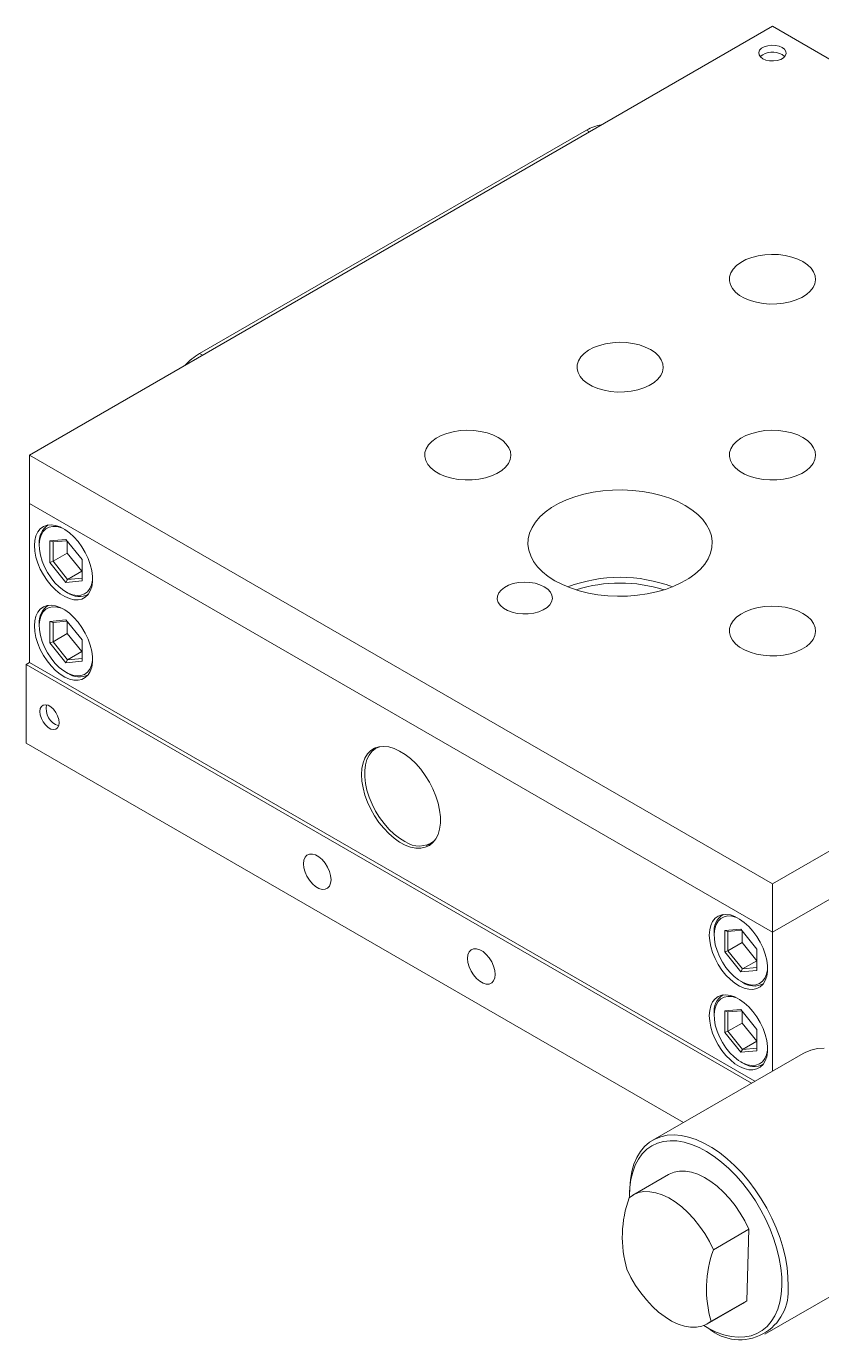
# Model space of a CAD drawing. Header units: millimetres. Extents: x 2 to 278, y 1 to 215.
# Drawn here: x 173.68 to 196.76, y 47.59 to 85.69 of the extents above; entities that cross this region are included whole.
import ezdxf

# ---------------------------------------------------------------- set-up
doc = ezdxf.new("R2010")
doc.units = ezdxf.units.MM

msp = doc.modelspace()

# ---------------------------------------------------------------- linework, layer by layer
at = {"color": 7, "linetype": 'Continuous', "lineweight": 18}
for p, q in [((195.329, 85.691), (173.777, 73.249)), ((216.882, 73.249), (195.329, 85.691)), ((189.938, 82.678), (178.713, 76.198)), ((189.938, 82.678), (190.024, 82.629)), ((178.713, 76.198), (178.799, 76.148)), ((195.329, 60.807), (173.777, 73.249)), ((173.777, 73.249), (173.777, 71.849)), ((216.882, 73.249), (195.329, 60.807)), ((195.329, 59.407), (173.777, 71.849)), ((173.777, 71.849), (173.777, 67.234)), ((174.32, 71.223), (174.3, 71.212)), ((174.059, 70.68), (174.059, 70.628)), ((174.37, 70.759), (174.836, 70.801)), ((174.37, 70.138), (174.37, 70.759)), ((174.46, 70.729), (174.37, 70.759)), ((174.865, 70.765), (174.46, 70.729)), ((174.46, 70.729), (174.46, 70.168)), ((174.836, 70.801), (175.302, 70.221)), ((174.873, 70.755), (174.873, 70.406)), ((174.37, 70.138), (174.46, 70.168)), ((174.836, 69.558), (174.37, 70.138)), ((174.873, 70.406), (174.46, 70.168)), ((174.46, 70.168), (174.881, 69.644)), ((174.873, 70.406), (175.294, 69.883)), ((175.302, 70.221), (175.302, 69.6)), ((175.294, 69.883), (174.881, 69.644)), ((175.294, 69.883), (175.302, 69.883)), ((174.836, 69.558), (174.881, 69.644)), ((175.302, 69.6), (174.836, 69.558)), ((174.881, 69.644), (175.302, 69.682)), ((174.836, 69.283), (174.881, 69.257)), ((175.462, 69.199), (175.482, 69.211)), ((174.32, 68.89), (174.3, 68.879)), ((174.059, 68.347), (174.059, 68.295)), ((174.37, 68.426), (174.836, 68.467)), ((174.37, 67.805), (174.37, 68.426)), ((174.46, 68.396), (174.37, 68.426)), ((174.865, 68.432), (174.46, 68.396)), ((174.46, 68.396), (174.46, 67.835)), ((174.836, 68.467), (175.302, 67.888)), ((174.873, 68.421), (174.873, 68.073)), ((174.37, 67.805), (174.46, 67.835)), ((174.873, 68.073), (174.46, 67.835)), ((174.46, 67.835), (174.881, 67.311)), ((174.873, 68.073), (175.294, 67.549)), ((175.302, 67.888), (175.302, 67.267)), ((174.836, 67.225), (174.37, 67.805)), ((175.294, 67.549), (174.881, 67.311)), ((175.294, 67.549), (175.302, 67.55)), ((173.78, 67.232), (173.684, 67.177)), ((173.684, 67.177), (194.725, 55.03)), ((173.684, 67.177), (173.684, 64.895)), ((173.777, 67.234), (194.821, 55.086)), ((174.836, 67.225), (174.881, 67.311)), ((175.302, 67.267), (174.836, 67.225)), ((174.881, 67.311), (175.302, 67.349)), ((174.836, 66.949), (174.881, 66.923)), ((175.462, 66.866), (175.482, 66.877)), ((173.684, 64.895), (192.749, 53.889)), ((183.891, 64.779), (183.828, 64.743)), ((185.422, 61.982), (185.484, 62.018)), ((195.329, 59.407), (195.329, 60.807)), ((197.125, 60.444), (195.329, 59.407)), ((193.897, 59.922), (193.877, 59.91)), ((193.947, 59.458), (194.413, 59.499)), ((193.947, 58.836), (193.947, 59.458)), ((194.037, 59.428), (193.947, 59.458)), ((194.442, 59.464), (194.037, 59.428)), ((194.413, 59.499), (194.879, 58.92)), ((194.45, 59.453), (194.45, 59.105)), ((193.636, 59.378), (193.636, 59.326)), ((194.037, 59.428), (194.037, 58.866)), ((194.45, 59.105), (194.037, 58.866)), ((194.45, 59.105), (194.871, 58.581)), ((195.329, 55.379), (195.329, 59.407)), ((193.947, 58.836), (194.037, 58.866)), ((194.413, 58.257), (193.947, 58.836)), ((194.037, 58.866), (194.458, 58.343)), ((194.879, 58.92), (194.879, 58.299)), ((194.413, 58.257), (194.458, 58.343)), ((194.871, 58.581), (194.458, 58.343)), ((194.458, 58.343), (194.879, 58.38)), ((194.871, 58.581), (194.879, 58.582)), ((194.879, 58.299), (194.413, 58.257)), ((194.413, 57.981), (194.458, 57.955)), ((193.897, 57.589), (193.877, 57.577)), ((195.039, 57.898), (195.059, 57.909)), ((193.947, 57.124), (194.413, 57.166)), ((194.413, 57.166), (194.879, 56.586)), ((193.636, 57.045), (193.636, 56.993)), ((193.947, 56.503), (193.947, 57.124)), ((194.037, 57.094), (193.947, 57.124)), ((194.442, 57.131), (194.037, 57.094)), ((194.037, 57.094), (194.037, 56.533)), ((194.45, 57.12), (194.45, 56.772)), ((193.947, 56.503), (194.037, 56.533)), ((194.413, 55.924), (193.947, 56.503)), ((194.45, 56.772), (194.037, 56.533)), ((194.037, 56.533), (194.458, 56.009)), ((194.45, 56.772), (194.871, 56.248)), ((194.879, 56.586), (194.879, 55.965)), ((194.871, 56.248), (194.458, 56.009)), ((194.458, 56.009), (194.879, 56.047)), ((194.871, 56.248), (194.879, 56.249)), ((196.215, 55.89), (191.859, 53.376)), ((194.413, 55.924), (194.458, 56.009)), ((194.879, 55.965), (194.413, 55.924)), ((194.413, 55.648), (194.458, 55.622)), ((195.039, 55.564), (195.059, 55.576)), ((192.315, 52.379), (191.282, 51.783)), ((191.186, 51.888), (191.186, 51.784)), ((193.615, 50.196), (194.648, 50.792)), ((194.648, 50.792), (194.582, 48.716)), ((195.109, 47.746), (199.464, 50.261)), ((193.441, 48.043), (194.474, 48.639)), ((193.549, 48.12), (194.582, 48.716)), ((194.474, 48.639), (194.582, 48.716)), ((193.394, 47.959), (193.484, 47.908))]:
    msp.add_line(p, q, dxfattribs=at)
at = {"color": 7, "linetype": 'Continuous', "lineweight": 18, "flags": 128}
for points in [[(195.61, 85.075), (195.519, 85.115), (195.414, 85.137), (195.301, 85.142), (195.191, 85.128), (195.091, 85.097), (195.012, 85.051), (194.957, 84.994), (194.933, 84.93), (194.941, 84.865), (194.981, 84.804), (195.049, 84.751), (195.139, 84.712), (195.245, 84.69), (195.358, 84.685), (195.468, 84.699), (195.567, 84.73), (195.647, 84.776), (195.701, 84.833), (195.725, 84.897), (195.717, 84.962), (195.678, 85.023), (195.61, 85.075)], [(195.683, 84.81), (195.678, 84.816), (195.61, 84.868)], [(196.213, 78.862), (196.06, 78.937), (195.888, 78.997), (195.701, 79.041), (195.505, 79.066), (195.304, 79.073), (195.104, 79.061), (194.91, 79.031), (194.726, 78.984), (194.558, 78.92), (194.41, 78.841), (194.286, 78.749), (194.189, 78.648), (194.122, 78.538), (194.086, 78.424), (194.082, 78.308), (194.11, 78.193), (194.17, 78.082), (194.26, 77.978), (194.377, 77.884), (194.519, 77.802), (194.683, 77.734), (194.863, 77.682), (195.055, 77.648), (195.254, 77.631), (195.455, 77.634), (195.653, 77.655), (195.842, 77.694), (196.018, 77.75), (196.177, 77.821), (196.313, 77.907), (196.424, 78.003), (196.507, 78.109), (196.559, 78.222), (196.579, 78.337), (196.567, 78.453), (196.523, 78.566), (196.448, 78.674), (196.343, 78.773), (196.213, 78.862)], [(191.794, 76.311), (191.64, 76.386), (191.468, 76.446), (191.282, 76.489), (191.085, 76.515), (190.885, 76.522), (190.684, 76.51), (190.49, 76.48), (190.307, 76.432), (190.139, 76.368), (189.991, 76.29), (189.867, 76.198), (189.77, 76.096), (189.702, 75.987), (189.666, 75.873), (189.662, 75.757), (189.69, 75.642), (189.75, 75.531), (189.84, 75.427), (189.958, 75.333), (190.1, 75.251), (190.263, 75.183), (190.443, 75.131), (190.635, 75.096), (190.834, 75.08), (191.035, 75.082), (191.233, 75.103), (191.423, 75.142), (191.599, 75.198), (191.757, 75.27), (191.894, 75.355), (192.005, 75.452), (192.087, 75.558), (192.139, 75.67), (192.16, 75.786), (192.147, 75.902), (192.103, 76.015), (192.028, 76.123), (191.924, 76.222), (191.794, 76.311)], [(187.374, 73.759), (187.221, 73.835), (187.049, 73.895), (186.862, 73.938), (186.666, 73.963), (186.465, 73.97), (186.265, 73.959), (186.071, 73.929), (185.887, 73.881), (185.719, 73.817), (185.572, 73.738), (185.448, 73.647), (185.351, 73.545), (185.283, 73.436), (185.247, 73.322), (185.243, 73.205), (185.271, 73.09), (185.331, 72.98), (185.421, 72.876), (185.538, 72.781), (185.68, 72.699), (185.844, 72.631), (186.024, 72.58), (186.216, 72.545), (186.415, 72.529), (186.616, 72.531), (186.814, 72.552), (187.003, 72.591), (187.18, 72.647), (187.338, 72.719), (187.474, 72.804), (187.585, 72.901), (187.668, 73.007), (187.72, 73.119), (187.74, 73.235), (187.728, 73.35), (187.684, 73.464), (187.609, 73.571), (187.505, 73.671), (187.374, 73.759)], [(196.213, 73.759), (196.06, 73.835), (195.888, 73.895), (195.701, 73.938), (195.505, 73.963), (195.304, 73.97), (195.104, 73.959), (194.91, 73.929), (194.726, 73.881), (194.558, 73.817), (194.41, 73.738), (194.286, 73.647), (194.189, 73.545), (194.122, 73.436), (194.086, 73.322), (194.082, 73.205), (194.11, 73.09), (194.17, 72.98), (194.26, 72.876), (194.377, 72.781), (194.519, 72.699), (194.683, 72.631), (194.863, 72.58), (195.055, 72.545), (195.254, 72.529), (195.455, 72.531), (195.653, 72.552), (195.842, 72.591), (196.018, 72.647), (196.177, 72.719), (196.313, 72.804), (196.424, 72.901), (196.507, 73.007), (196.559, 73.119), (196.579, 73.235), (196.567, 73.35), (196.523, 73.464), (196.448, 73.571), (196.343, 73.671), (196.213, 73.759)], [(192.8, 71.789), (192.585, 71.901), (192.35, 71.998), (192.098, 72.08), (191.832, 72.146), (191.555, 72.195), (191.271, 72.227), (190.982, 72.24), (190.693, 72.236), (190.406, 72.213), (190.125, 72.173), (189.853, 72.115), (189.594, 72.041), (189.35, 71.951), (189.125, 71.847), (188.92, 71.728), (188.739, 71.598), (188.583, 71.457), (188.454, 71.308), (188.354, 71.151), (188.284, 70.989), (188.245, 70.823), (188.237, 70.656), (188.261, 70.489), (188.315, 70.325), (188.4, 70.166), (188.515, 70.012), (188.657, 69.867), (188.826, 69.731), (189.019, 69.606), (189.235, 69.495), (189.47, 69.397), (189.722, 69.315), (189.988, 69.249), (190.265, 69.2), (190.549, 69.169), (190.837, 69.155), (191.127, 69.16), (191.414, 69.182), (191.694, 69.222), (191.966, 69.28), (192.226, 69.354), (192.469, 69.444), (192.695, 69.549), (192.9, 69.667), (193.081, 69.797), (193.237, 69.938), (193.366, 70.088), (193.465, 70.245), (193.535, 70.407), (193.574, 70.573), (193.582, 70.74), (193.559, 70.906), (193.504, 71.07), (193.419, 71.23), (193.305, 71.383), (193.162, 71.529), (192.993, 71.665), (192.8, 71.789)], [(173.92, 70.625), (173.931, 70.463), (173.964, 70.292), (174.017, 70.117), (174.09, 69.942), (174.18, 69.773), (174.285, 69.613), (174.403, 69.466), (174.53, 69.337), (174.663, 69.229), (174.798, 69.144), (174.933, 69.086), (175.064, 69.054), (175.187, 69.05), (175.298, 69.075), (175.396, 69.127), (175.478, 69.205), (175.541, 69.308), (175.584, 69.432), (175.606, 69.574), (175.606, 69.731), (175.584, 69.898), (175.541, 70.072), (175.478, 70.247), (175.396, 70.42), (175.298, 70.585), (175.187, 70.739), (175.064, 70.877), (174.933, 70.996), (174.798, 71.092), (174.663, 71.165), (174.53, 71.21), (174.403, 71.228), (174.285, 71.217), (174.18, 71.179), (174.09, 71.113), (174.017, 71.023), (173.964, 70.909), (173.931, 70.775), (173.92, 70.625)], [(174.752, 71.12), (174.705, 71.139), (174.578, 71.175), (174.457, 71.181), (174.348, 71.159), (174.253, 71.109), (174.175, 71.032), (174.116, 70.93), (174.077, 70.807), (174.06, 70.666), (174.066, 70.51), (174.094, 70.346), (174.143, 70.176), (174.212, 70.007), (174.299, 69.842), (174.401, 69.688), (174.516, 69.547), (174.641, 69.425), (174.77, 69.324), (174.902, 69.248), (175.032, 69.199), (175.156, 69.177), (175.271, 69.185), (175.374, 69.222), (175.461, 69.286), (175.53, 69.375), (175.579, 69.488), (175.607, 69.621), (175.608, 69.637)], [(188.711, 69.428), (188.585, 69.487), (188.442, 69.531), (188.286, 69.556), (188.125, 69.563), (187.964, 69.552), (187.811, 69.521), (187.671, 69.474), (187.551, 69.411), (187.456, 69.336), (187.388, 69.251), (187.351, 69.16), (187.347, 69.067), (187.376, 68.975), (187.436, 68.888), (187.525, 68.81), (187.639, 68.744), (187.775, 68.692), (187.925, 68.658), (188.084, 68.641), (188.246, 68.643), (188.404, 68.665), (188.551, 68.704), (188.681, 68.759), (188.79, 68.828), (188.872, 68.909), (188.924, 68.997), (188.945, 69.09), (188.933, 69.183), (188.888, 69.273), (188.813, 69.356), (188.711, 69.428)], [(173.92, 68.292), (173.931, 68.129), (173.964, 67.958), (174.017, 67.783), (174.09, 67.609), (174.18, 67.439), (174.285, 67.279), (174.403, 67.133), (174.53, 67.004), (174.663, 66.896), (174.798, 66.811), (174.933, 66.752), (175.064, 66.721), (175.187, 66.717), (175.298, 66.742), (175.396, 66.794), (175.478, 66.872), (175.541, 66.974), (175.584, 67.098), (175.606, 67.241), (175.606, 67.398), (175.584, 67.565), (175.541, 67.739), (175.478, 67.914), (175.396, 68.086), (175.298, 68.252), (175.187, 68.405), (175.064, 68.543), (174.933, 68.662), (174.798, 68.759), (174.663, 68.831), (174.53, 68.877), (174.403, 68.894), (174.285, 68.884), (174.18, 68.845), (174.09, 68.78), (174.017, 68.689), (173.964, 68.576), (173.931, 68.442), (173.92, 68.292)], [(174.752, 68.787), (174.705, 68.806), (174.578, 68.841), (174.457, 68.848), (174.348, 68.826), (174.253, 68.776), (174.175, 68.698), (174.116, 68.597), (174.077, 68.474), (174.06, 68.332), (174.066, 68.177), (174.094, 68.012), (174.143, 67.843), (174.212, 67.673), (174.299, 67.509), (174.401, 67.354), (174.516, 67.214), (174.641, 67.091), (174.77, 66.991), (174.902, 66.915), (175.032, 66.865), (175.156, 66.844), (175.271, 66.852), (175.374, 66.888), (175.461, 66.952), (175.53, 67.042), (175.579, 67.155), (175.607, 67.288), (175.608, 67.303)], [(196.213, 68.657), (196.06, 68.732), (195.888, 68.792), (195.701, 68.835), (195.505, 68.861), (195.304, 68.868), (195.104, 68.856), (194.91, 68.826), (194.726, 68.779), (194.558, 68.715), (194.41, 68.636), (194.286, 68.544), (194.189, 68.443), (194.122, 68.333), (194.086, 68.219), (194.082, 68.103), (194.11, 67.988), (194.17, 67.877), (194.26, 67.773), (194.377, 67.679), (194.519, 67.597), (194.683, 67.529), (194.863, 67.477), (195.055, 67.443), (195.254, 67.426), (195.455, 67.429), (195.653, 67.449), (195.842, 67.488), (196.018, 67.544), (196.177, 67.616), (196.313, 67.701), (196.424, 67.798), (196.507, 67.904), (196.559, 68.016), (196.579, 68.132), (196.567, 68.248), (196.523, 68.361), (196.448, 68.469), (196.343, 68.568), (196.213, 68.657)], [(174.638, 65.485), (174.626, 65.583), (174.593, 65.686), (174.541, 65.786), (174.474, 65.875), (174.397, 65.945), (174.317, 65.991), (174.241, 66.009), (174.173, 65.998), (174.121, 65.959), (174.088, 65.894), (174.077, 65.809), (174.088, 65.711), (174.121, 65.608), (174.173, 65.508), (174.241, 65.42), (174.317, 65.35), (174.397, 65.303), (174.474, 65.285), (174.541, 65.296), (174.593, 65.336), (174.626, 65.401), (174.638, 65.485)], [(183.408, 63.982), (183.419, 63.791), (183.452, 63.592), (183.507, 63.387), (183.582, 63.181), (183.676, 62.977), (183.787, 62.78), (183.913, 62.594), (184.051, 62.422), (184.199, 62.267), (184.354, 62.133), (184.513, 62.022), (184.673, 61.937), (184.83, 61.878), (184.982, 61.847), (185.125, 61.845), (185.258, 61.872), (185.377, 61.927), (185.479, 62.009), (185.564, 62.116), (185.629, 62.247), (185.673, 62.399), (185.695, 62.569), (185.695, 62.754), (185.673, 62.949), (185.629, 63.152), (185.564, 63.358), (185.479, 63.563), (185.377, 63.764), (185.258, 63.956), (185.125, 64.135), (184.982, 64.299), (184.83, 64.444), (184.673, 64.567), (184.513, 64.665), (184.354, 64.738), (184.199, 64.782), (184.051, 64.799), (183.913, 64.786), (183.787, 64.746), (183.676, 64.677), (183.582, 64.582), (183.507, 64.462), (183.452, 64.321), (183.419, 64.159), (183.408, 63.982)], [(184.666, 62.038), (184.509, 62.135), (184.354, 62.255), (184.204, 62.398), (184.063, 62.559), (183.932, 62.735), (183.815, 62.924), (183.714, 63.122), (183.63, 63.324), (183.566, 63.526), (183.523, 63.726), (183.501, 63.919), (183.5, 64.1), (183.522, 64.268), (183.565, 64.417), (183.629, 64.546), (183.712, 64.653), (183.813, 64.734), (183.93, 64.788), (183.941, 64.791)], [(185.28, 61.925), (185.393, 61.95), (185.427, 61.962)], [(182.525, 60.932), (182.513, 61.049), (182.479, 61.173), (182.424, 61.296), (182.352, 61.412), (182.267, 61.513), (182.173, 61.593), (182.077, 61.649), (181.983, 61.676), (181.898, 61.674), (181.826, 61.642), (181.771, 61.582), (181.737, 61.497), (181.725, 61.394), (181.737, 61.277), (181.771, 61.153), (181.826, 61.03), (181.898, 60.914), (181.983, 60.813), (182.077, 60.733), (182.173, 60.677), (182.267, 60.65), (182.352, 60.652), (182.424, 60.684), (182.479, 60.744), (182.513, 60.829), (182.525, 60.932)], [(193.497, 59.324), (193.508, 59.161), (193.541, 58.99), (193.594, 58.815), (193.667, 58.641), (193.757, 58.471), (193.862, 58.311), (193.98, 58.165), (194.107, 58.036), (194.24, 57.928), (194.375, 57.843), (194.51, 57.784), (194.641, 57.752), (194.763, 57.749), (194.875, 57.773), (194.973, 57.825), (195.055, 57.904), (195.118, 58.006), (195.161, 58.13), (195.183, 58.272), (195.183, 58.429), (195.161, 58.597), (195.118, 58.77), (195.055, 58.946), (194.973, 59.118), (194.875, 59.283), (194.763, 59.437), (194.641, 59.575), (194.51, 59.694), (194.375, 59.791), (194.24, 59.863), (194.107, 59.908), (193.98, 59.926), (193.862, 59.916), (193.757, 59.877), (193.667, 59.812), (193.594, 59.721), (193.541, 59.607), (193.508, 59.474), (193.497, 59.324)], [(194.329, 59.818), (194.282, 59.838), (194.154, 59.873), (194.034, 59.88), (193.925, 59.858), (193.83, 59.807), (193.752, 59.73), (193.692, 59.629), (193.654, 59.505), (193.637, 59.364), (193.643, 59.209), (193.67, 59.044), (193.72, 58.875), (193.789, 58.705), (193.876, 58.541), (193.978, 58.386), (194.093, 58.245), (194.218, 58.123), (194.347, 58.022), (194.479, 57.946), (194.609, 57.897), (194.733, 57.876), (194.848, 57.884), (194.951, 57.92), (195.038, 57.984), (195.107, 58.074), (195.156, 58.187), (195.184, 58.319), (195.185, 58.335)], [(187.284, 58.185), (187.273, 58.302), (187.238, 58.426), (187.184, 58.549), (187.112, 58.664), (187.026, 58.765), (186.933, 58.846), (186.836, 58.901), (186.743, 58.929), (186.658, 58.926), (186.585, 58.894), (186.531, 58.834), (186.497, 58.75), (186.485, 58.646), (186.497, 58.529), (186.531, 58.405), (186.585, 58.282), (186.658, 58.167), (186.743, 58.066), (186.836, 57.985), (186.933, 57.929), (187.026, 57.902), (187.112, 57.904), (187.184, 57.937), (187.238, 57.997), (187.273, 58.081), (187.284, 58.185)], [(193.497, 56.991), (193.508, 56.828), (193.541, 56.657), (193.594, 56.482), (193.667, 56.307), (193.757, 56.138), (193.862, 55.978), (193.98, 55.832), (194.107, 55.703), (194.24, 55.594), (194.375, 55.51), (194.51, 55.451), (194.641, 55.419), (194.763, 55.415), (194.875, 55.44), (194.973, 55.492), (195.055, 55.57), (195.118, 55.673), (195.161, 55.797), (195.183, 55.939), (195.183, 56.096), (195.161, 56.263), (195.118, 56.437), (195.055, 56.612), (194.973, 56.785), (194.875, 56.95), (194.763, 57.104), (194.641, 57.242), (194.51, 57.361), (194.375, 57.458), (194.24, 57.53), (194.107, 57.575), (193.98, 57.593), (193.862, 57.582), (193.757, 57.544), (193.667, 57.478), (193.594, 57.388), (193.541, 57.274), (193.508, 57.141), (193.497, 56.991)], [(194.329, 57.485), (194.282, 57.505), (194.154, 57.54), (194.034, 57.547), (193.925, 57.524), (193.83, 57.474), (193.752, 57.397), (193.692, 57.295), (193.654, 57.172), (193.637, 57.031), (193.643, 56.876), (193.67, 56.711), (193.72, 56.541), (193.789, 56.372), (193.876, 56.207), (193.978, 56.053), (194.093, 55.912), (194.218, 55.79), (194.347, 55.689), (194.479, 55.613), (194.609, 55.564), (194.733, 55.543), (194.848, 55.55), (194.951, 55.587), (195.038, 55.651), (195.107, 55.741), (195.156, 55.853), (195.184, 55.986), (195.185, 56.002)], [(196.83, 56.042), (196.632, 56.03), (196.446, 55.99), (196.274, 55.922), (196.215, 55.89)], [(191.186, 51.888), (191.187, 51.982), (191.207, 52.23), (191.248, 52.463), (191.31, 52.677), (191.394, 52.871), (191.497, 53.042), (191.62, 53.19), (191.761, 53.312), (191.918, 53.408), (192.091, 53.476), (192.277, 53.516), (192.474, 53.528), (192.681, 53.511), (192.896, 53.466), (193.117, 53.393), (193.341, 53.292), (193.566, 53.166), (193.791, 53.014), (194.013, 52.838), (194.23, 52.641), (194.439, 52.424), (194.639, 52.188), (194.828, 51.937), (195.005, 51.673), (195.166, 51.398), (195.312, 51.115), (195.439, 50.827), (195.548, 50.536), (195.637, 50.245), (195.706, 49.957), (195.753, 49.676), (195.778, 49.402), (195.781, 49.14), (195.781, 49.14)], [(195.601, 49.144), (195.598, 49.4), (195.573, 49.667), (195.526, 49.942), (195.459, 50.223), (195.37, 50.507), (195.262, 50.791), (195.136, 51.072), (194.992, 51.347), (194.832, 51.615), (194.658, 51.871), (194.471, 52.113), (194.274, 52.34), (194.068, 52.549), (193.855, 52.737), (193.638, 52.903), (193.418, 53.045), (193.198, 53.162), (192.98, 53.253), (192.766, 53.317), (192.559, 53.352), (192.359, 53.359), (192.17, 53.338), (191.993, 53.289), (191.83, 53.212), (191.683, 53.109), (191.552, 52.979), (191.44, 52.825), (191.348, 52.648), (191.275, 52.45), (191.224, 52.232), (191.194, 51.998), (191.186, 51.748), (191.187, 51.717)], [(194.648, 50.792), (194.531, 51.03), (194.396, 51.261), (194.247, 51.48), (194.084, 51.684), (193.911, 51.87), (193.729, 52.036), (193.543, 52.178), (193.355, 52.294), (193.167, 52.384), (192.982, 52.445), (192.804, 52.476), (192.635, 52.477), (192.477, 52.448), (192.334, 52.39), (192.315, 52.379)], [(193.615, 50.196), (193.498, 50.434), (193.364, 50.665), (193.214, 50.884), (193.051, 51.088), (192.878, 51.274), (192.697, 51.439), (192.51, 51.582), (192.322, 51.698), (192.134, 51.788), (191.949, 51.848), (191.771, 51.88), (191.602, 51.881), (191.445, 51.852), (191.301, 51.793), (191.174, 51.706)], [(191.108, 49.631), (191.225, 49.392), (191.359, 49.162), (191.509, 48.943), (191.672, 48.738), (191.845, 48.552), (192.026, 48.387), (192.213, 48.245), (192.401, 48.128), (192.589, 48.038), (192.774, 47.978), (192.952, 47.947), (193.121, 47.945), (193.279, 47.974), (193.422, 48.033), (193.549, 48.12)], [(193.336, 47.994), (193.48, 47.911), (193.699, 47.807), (193.916, 47.73), (194.127, 47.681), (194.331, 47.659), (194.525, 47.666), (194.708, 47.701), (194.878, 47.764), (195.034, 47.855), (195.173, 47.971), (195.295, 48.113), (195.397, 48.279), (195.48, 48.467), (195.542, 48.675), (195.582, 48.901), (195.601, 49.144)]]:
    msp.add_lwpolyline(points, dxfattribs=at)
at = {"color": 7, "linetype": 'Continuous', "lineweight": 18}
for centre, radius, start, end in [((195.333, 84.397), 0.546, 59.5733, 130.9268), ((190.498, 81.761), 1.075, 96.8273, 121.3724), ((179.709, 74.524), 1.948, 120.756, 137.141), ((174.621, 70.744), 0.565, 121.9106, 186.5013), ((190.91, 65.397), 4.307, 69.3612, 110.6388), ((190.907, 65.322), 4.217, 72.3787, 107.5753), ((175.218, 69.724), 0.576, 234.1718, 297.4056), ((174.621, 68.411), 0.565, 121.9106, 186.5013), ((175.218, 67.391), 0.576, 234.1718, 297.4056), ((174.792, 65.898), 0.533, 168.4014, 251.5932), ((184.177, 64.299), 0.585, 128.3884, 143.3005), ((185.081, 62.639), 0.731, 235.3692, 306.9603), ((194.198, 59.442), 0.565, 121.9106, 186.5013), ((194.795, 58.422), 0.576, 234.1718, 297.4056), ((194.198, 57.109), 0.565, 121.9106, 186.5013), ((194.795, 56.089), 0.576, 234.1718, 297.4056), ((194.317, 50.568), 3.344, 160.0968, 196.2797), ((196.759, 49.057), 3.344, 160.0968, 196.2797), ((194.38, 48.993), 1.408, 230.4429, 5.9943)]:
    msp.add_arc(centre, radius, start, end, dxfattribs=at)

doc.saveas('drawing.dxf')
